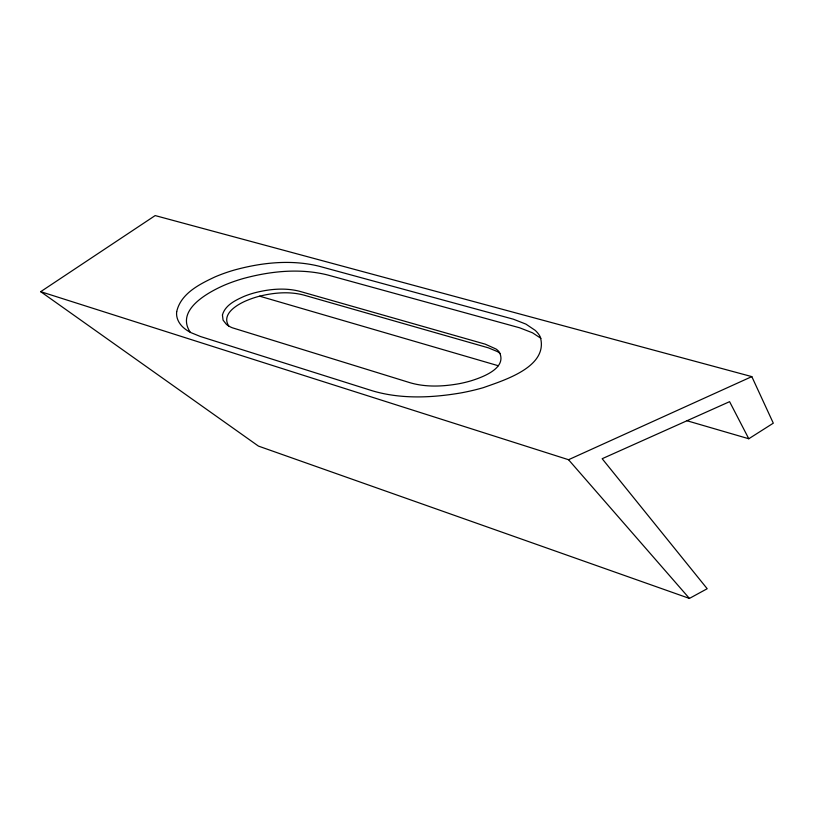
<?xml version="1.0" encoding="UTF-8"?>
<svg xmlns="http://www.w3.org/2000/svg" width="814" height="814" viewBox="0 0 814 814"><rect width="100%" height="100%" fill="white"/><g stroke="black" fill="none" stroke-linecap="round" stroke-linejoin="round"><path stroke-width="1.22" d="M748.788 438.756L729.588 401.668L602.167 458.709L707.193 588.726L689.417 598.422L258.435 446.092L40.7 291.677L155.169 215.578L751.821 376.617L773.3 423.178L748.788 438.756L686.975 420.746M40.7 291.677L568.538 459.717L751.821 376.617M259.625 296.174L498.3 365.74M540.934 338.329L532.498 332.804L519.647 327.798L327.686 274.99C300.061 268.071 270.808 271.082 243.6 278.439A182.102 100.234 11.1 0 0 224.389 285.165C207.855 292.409 175.254 310.114 190.313 332.316M568.538 459.717L689.417 598.422M228.724 325.997C220.696 313.563 238.512 303.693 248.168 299.939A101.302 56.685 12.3 0 1 258.71 296.418C273.29 292.684 288.919 291.198 303.632 295.034L488.349 347.832L497.405 351.577A21.052 12.159 7.8 0 1 500.396 353.703M176.689 311.691C175.793 318.437 179.619 324.817 184.849 328.785A28.103 15.568 15.4 0 0 190.761 332.56L200.458 336.518L372.71 390.913C401.149 399.236 431.532 397.883 460.47 392.999A207.102 126.831 11.9 0 0 483.363 387.647C504.212 380.169 549.114 366.758 540.221 336.772A36.589 21.602 7.2 0 0 535.185 330.352L525.946 324.125L513.41 319.21L319.098 266.229C291.229 259.34 261.732 262.505 234.33 270.044A185.928 102.757 11.3 0 0 214.988 276.923C199.572 284.167 180.739 293.528 176.689 311.691M222.436 314.987L223.067 320.126L226.424 324.379A16.3 9.168 14.7 0 0 232.234 327.757L410.541 382.875C426.271 387.352 443.04 386.558 458.994 383.73A106.268 62.759 10.1 0 0 471.316 380.728C483.017 377.045 507.895 367.847 499.114 351.821A20.065 11.63 7.8 0 0 496.021 349.013L485.256 344.169L299.776 291.341C285.002 287.505 269.322 289.031 254.701 292.806A102.269 57.336 12.4 0 0 244.129 296.357C235.531 300.213 225.142 305.118 222.436 314.987"/></g></svg>
